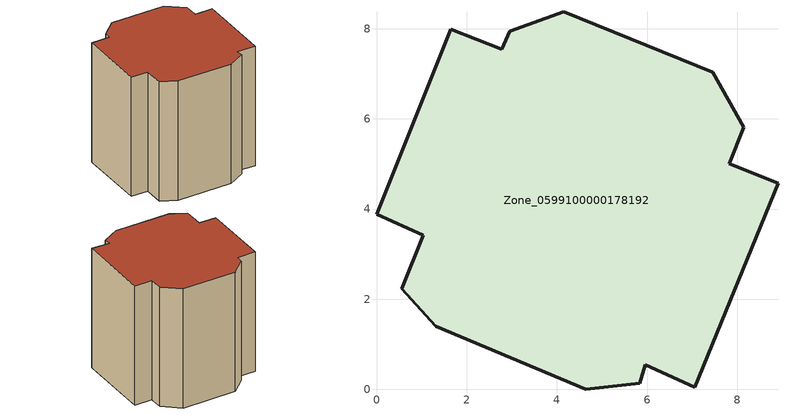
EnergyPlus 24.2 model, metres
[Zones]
Zone_0599100000178192
 floor ground (C_G): 2.95,7.94 4.15,8.38 7.45,7.03 8.14,5.81 7.82,5.01 8.9,4.57 7.06,0.05 5.96,0.55 5.84,0.14 4.64,0 1.31,1.4 0.56,2.23 1.03,3.42 0,3.88 1.65,7.99 2.78,7.54 z0
 wall outside (C_F): 1.31,1.4 4.64,0 5.84,0.14 5.96,0.55 7.06,0.05 8.9,4.57 7.82,5.01 8.14,5.81 7.45,7.03 4.15,8.38 2.95,7.94 2.78,7.54 1.65,7.99 0,3.88 1.03,3.42 0.56,2.23 1.31,1.4 z0:8.24
 roof outside (C_R): 0,3.88 1.03,3.42 0.56,2.23 1.31,1.4 4.64,0 5.84,0.14 5.96,0.55 7.06,0.05 8.9,4.57 7.82,5.01 8.14,5.81 7.45,7.03 4.15,8.38 2.95,7.94 2.78,7.54 1.65,7.99 z8.24
[BUILDING]
Pand.0599100000178192: North Axis=0; Terrain=City; Loads Convergence Tolerance Value=0.04; Temperature Convergence Tolerance Value=0.4; Solar Distribution=FullExterior; Maximum Number of Warmup Days=25; Minimum Number of Warmup Days=1
[Site:Location]
Rotterdam.The.Hague.AP_ZH_NLD Design_Conditions: Latitude=51.96; Longitude=4.45; Time Zone=1; Elevation=-4.5
[SITE:GROUNDTEMPERATURE:BUILDINGSURFACE]
18, 18, 18, 18, 18, 18, 18, 18, 18, 18, 18, 18
[MATERIAL] Thermal Absorptance=0.9; Solar Absorptance=0.7; Visible Absorptance=0.7
Name | Roughness | Thickness | Conductivity | Density | Specific Heat
G.D.1965 | MediumSmooth | 0.15 | 1 | 540 | 1210
F.D.1965 | Rough | 0.3 | 0.857143 | 1920 | 840
R.D.1965 | MediumRough | 0.2 | 0.08 | 1500 | 1000
[CONSTRUCTION]
C_G: G.D.1965
C_F: F.D.1965
C_R: R.D.1965
[ZONE]
Zone_0599100000178192: Type=1; Multiplier=1; Ceiling Height=Autocalculate; Volume=Autocalculate; Floor Area=autocalculate; Part of Total Floor Area=Yes
[ZONEINFILTRATION:DESIGNFLOWRATE]
Infil_Zone_0599100000178192: Zone or ZoneList or Space or SpaceList=Zone_0599100000178192; Schedule=AlwaysOn; Design Flow Rate Calculation Method=Flow/Area; Flow Rate per Floor Area=0.0042; Constant Term Coefficient=1; Temperature Term Coefficient=0; Velocity Term Coefficient=0; Velocity Squared Term Coefficient=0
[HVACTEMPLATE:ZONE:IDEALLOADSAIRSYSTEM]
Zone_0599100000178192: Maximum Heating Supply Air Temperature=50; Minimum Cooling Supply Air Temperature=13; Maximum Heating Supply Air Humidity Ratio=0.0156; Minimum Cooling Supply Air Humidity Ratio=0.0077; Heating Limit=NoLimit; Cooling Limit=NoLimit; Dehumidification Control Type=ConstantSensibleHeatRatio; Cooling Sensible Heat Ratio=0.7; Dehumidification Setpoint=60; Humidification Control Type=None; Humidification Setpoint=30; Outdoor Air Method=None; Outdoor Air Flow Rate per Person=0.00944; Outdoor Air Flow Rate per Zone Floor Area=0; Outdoor Air Flow Rate per Zone=0; Demand Controlled Ventilation Type=None; Outdoor Air Economizer Type=NoEconomizer; Heat Recovery Type=None; Sensible Heat Recovery Effectiveness=0.7; Latent Heat Recovery Effectiveness=0.65
[ZONECONTROL:THERMOSTAT]
ThermostatControl_Zone_0599100000178192: Zone or ZoneList=Zone_0599100000178192; Control Type Schedule=DualSetpointControlType; Control 1=Thermostat_Zone_0599100000178192; Temperature Difference Between Cutout And Setpoint=0
[THERMOSTATSETPOINT:DUALSETPOINT]
Thermostat_Zone_0599100000178192: Heating Setpoint Temperature Schedule=HeatingSetpoint_Zone_0599100000178192; Cooling Setpoint Temperature Schedule=CoolingSetpoint_Zone_0599100000178192
[SCHEDULE:COMPACT]
HeatingSetpoint_Zone_0599100000178192: Through: 12/31, For: AllDays, Until: 24:00, 21
CoolingSetpoint_Zone_0599100000178192: Through: 12/31, For: AllDays, Until: 24:00, 24
DualSetpointControlType: Through: 12/31, For: AllDays, Until: 24:00, 4
AlwaysOn: Through: 12/31, For: AllDays, Until: 24:00, 1
